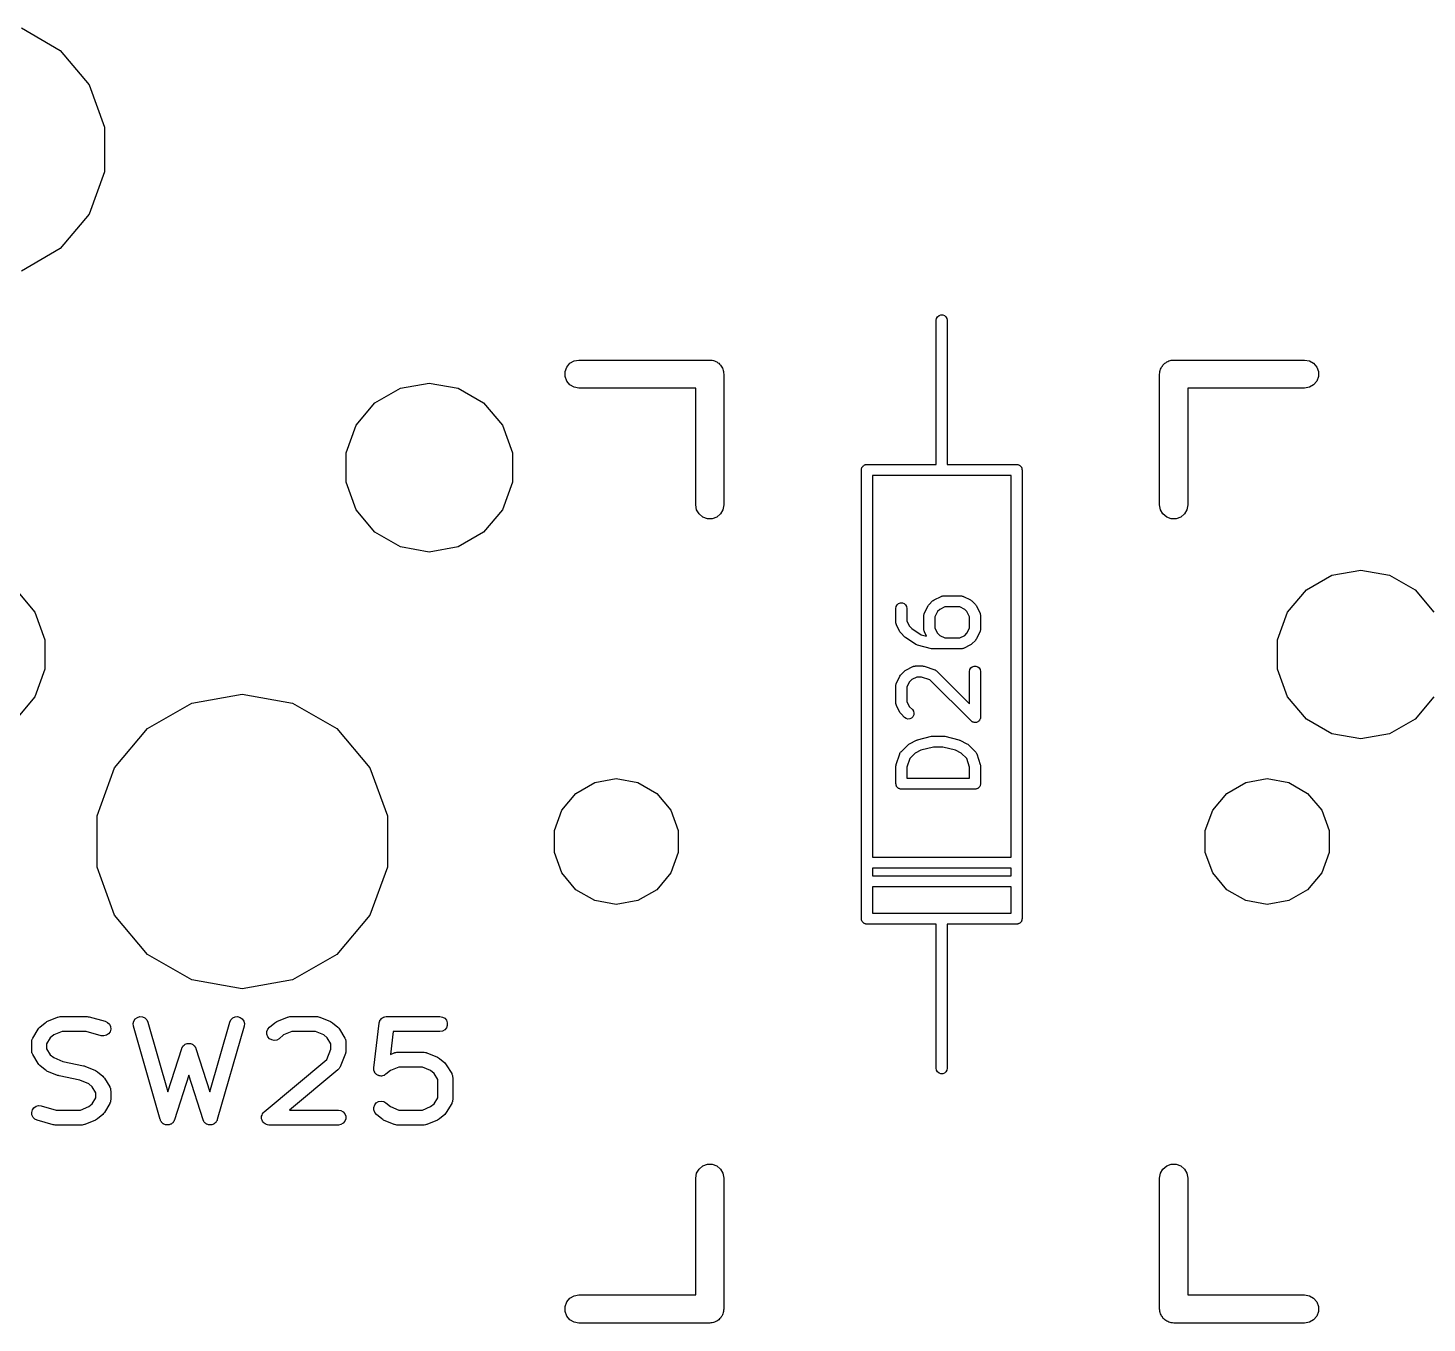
# Model space of a CAD drawing. Extents: x 30 to 168, y -145 to -27.
# Drawn here: x 122.59 to 141.59, y -85.54 to -67.95 of the extents above; entities that cross this region are included whole.
import ezdxf

# ---------------------------------------------------------------- set-up
doc = ezdxf.new("R2010")
doc.units = 0
doc.header["$MEASUREMENT"] = 0
doc.layers.add('BLACK', color=7, linetype='CONTINUOUS')

msp = doc.modelspace()

# ---------------------------------------------------------------- linework, layer by layer
at = {"layer": 'Black'}
for p, q in [((122.501, -67.9493), (123.029, -68.2543)), ((123.029, -68.2543), (123.421, -68.7217)), ((123.421, -68.7217), (123.63, -69.295)), ((123.63, -69.295), (123.63, -69.905)), ((123.63, -69.905), (123.421, -70.4783)), ((123.421, -70.4783), (123.029, -70.9457)), ((123.029, -70.9457), (122.501, -71.2507)), ((134.925, -71.92), (134.93, -71.8943)), ((134.925, -73.19), (134.925, -71.92)), ((134.93, -71.8943), (134.943, -71.8718)), ((134.943, -71.8718), (134.963, -71.855)), ((134.963, -71.855), (134.987, -71.8461)), ((134.987, -71.8461), (135.013, -71.8461)), ((135.013, -71.8461), (135.037, -71.855)), ((135.037, -71.855), (135.057, -71.8718)), ((135.057, -71.8718), (135.07, -71.8943)), ((135.07, -71.8943), (135.075, -71.92)), ((135.075, -71.92), (135.075, -73.19)), ((129.884, -72.6169), (129.907, -72.5547)), ((129.907, -72.5547), (129.95, -72.5041)), ((129.95, -72.5041), (130.007, -72.471)), ((130.007, -72.471), (130.072, -72.4595)), ((130.072, -72.4595), (131.85, -72.4595)), ((131.85, -72.4595), (131.866, -72.4624)), ((131.866, -72.4624), (131.883, -72.4624)), ((131.883, -72.4624), (131.899, -72.4681)), ((131.899, -72.4681), (131.915, -72.471)), ((131.915, -72.471), (131.93, -72.4793)), ((131.93, -72.4793), (131.945, -72.485)), ((131.945, -72.485), (131.958, -72.4957)), ((131.958, -72.4957), (131.972, -72.5041)), ((131.972, -72.5041), (131.983, -72.5168)), ((131.983, -72.5168), (131.996, -72.5275)), ((131.996, -72.5275), (132.004, -72.542)), ((132.004, -72.542), (132.015, -72.5547)), ((132.015, -72.5547), (132.021, -72.5704)), ((132.021, -72.5704), (132.029, -72.5848)), ((137.971, -72.5848), (137.979, -72.5704)), ((137.979, -72.5704), (137.985, -72.5547)), ((137.985, -72.5547), (137.996, -72.542)), ((137.996, -72.542), (138.004, -72.5275)), ((138.004, -72.5275), (138.017, -72.5168)), ((138.017, -72.5168), (138.028, -72.5041)), ((138.028, -72.5041), (138.042, -72.4957)), ((138.042, -72.4957), (138.055, -72.485)), ((138.055, -72.485), (138.07, -72.4793)), ((138.07, -72.4793), (138.085, -72.471)), ((138.085, -72.471), (138.101, -72.4681)), ((138.101, -72.4681), (138.117, -72.4624)), ((138.117, -72.4624), (138.134, -72.4624)), ((138.134, -72.4624), (138.15, -72.4595)), ((138.15, -72.4595), (139.928, -72.4595)), ((139.928, -72.4595), (139.993, -72.471)), ((139.993, -72.471), (140.05, -72.5041)), ((140.05, -72.5041), (140.093, -72.5547)), ((140.093, -72.5547), (140.116, -72.6169)), ((129.884, -72.6831), (129.884, -72.6169)), ((129.907, -72.7452), (129.884, -72.6831)), ((129.95, -72.7959), (129.907, -72.7452)), ((132.029, -72.5848), (132.032, -72.6013)), ((132.032, -72.6013), (132.038, -72.6169)), ((132.038, -72.6169), (132.038, -72.6336)), ((132.038, -72.6336), (132.04, -72.65)), ((132.04, -72.65), (132.04, -74.428)), ((137.959, -72.65), (137.962, -72.6336)), ((137.959, -74.428), (137.959, -72.65)), ((137.962, -72.6169), (137.968, -72.6013)), ((137.962, -72.6336), (137.962, -72.6169)), ((137.968, -72.6013), (137.971, -72.5848)), ((140.093, -72.7452), (140.05, -72.7959)), ((140.116, -72.6831), (140.093, -72.7452)), ((140.116, -72.6169), (140.116, -72.6831)), ((127.302, -73.0411), (127.648, -72.8418)), ((127.648, -72.8418), (128.04, -72.7726)), ((128.04, -72.7726), (128.432, -72.8418)), ((128.432, -72.8418), (128.778, -73.0411)), ((130.007, -72.829), (129.95, -72.7959)), ((130.072, -72.8405), (130.007, -72.829)), ((131.659, -72.8405), (130.072, -72.8405)), ((131.659, -74.428), (131.659, -72.8405)), ((139.928, -72.8405), (138.34, -72.8405)), ((138.34, -72.8405), (138.34, -74.428)), ((139.993, -72.829), (139.928, -72.8405)), ((140.05, -72.7959), (139.993, -72.829)), ((127.046, -73.3463), (127.302, -73.0411)), ((128.778, -73.0411), (129.034, -73.3463)), ((134.925, -73.877), (134.925, -73.19)), ((135.075, -73.19), (135.075, -73.877)), ((126.91, -73.7208), (127.046, -73.3463)), ((129.034, -73.3463), (129.17, -73.7208)), ((126.91, -74.1192), (126.91, -73.7208)), ((129.17, -73.7208), (129.17, -74.1192)), ((133.919, -73.9145), (133.923, -73.9095)), ((133.923, -73.9095), (133.927, -73.9038)), ((133.927, -73.9038), (133.932, -73.8996)), ((133.932, -73.8996), (133.936, -73.8945)), ((133.936, -73.8945), (133.941, -73.8913)), ((133.941, -73.8913), (133.946, -73.887)), ((133.946, -73.887), (133.953, -73.8848)), ((133.953, -73.8848), (133.958, -73.8815)), ((133.958, -73.8815), (133.965, -73.8804)), ((133.965, -73.8804), (133.971, -73.8781)), ((133.971, -73.8781), (133.978, -73.8781)), ((133.978, -73.8781), (133.984, -73.877)), ((133.984, -73.877), (134.925, -73.877)), ((135.075, -73.877), (136.016, -73.877)), ((136.016, -73.877), (136.022, -73.8781)), ((136.022, -73.8781), (136.029, -73.8781)), ((136.029, -73.8781), (136.035, -73.8804)), ((136.035, -73.8804), (136.042, -73.8815)), ((136.042, -73.8815), (136.047, -73.8848)), ((136.047, -73.8848), (136.053, -73.887)), ((136.053, -73.887), (136.059, -73.8913)), ((136.059, -73.8913), (136.064, -73.8945)), ((136.064, -73.8945), (136.068, -73.8996)), ((136.068, -73.8996), (136.073, -73.9038)), ((136.073, -73.9038), (136.077, -73.9095)), ((136.077, -73.9095), (136.081, -73.9145)), ((133.909, -73.952), (133.91, -73.9455)), ((133.909, -80.048), (133.909, -73.952)), ((133.91, -73.939), (133.912, -73.9328)), ((133.91, -73.9455), (133.91, -73.939)), ((133.912, -73.9328), (133.914, -73.9263)), ((133.914, -73.9263), (133.917, -73.9207)), ((133.917, -73.9207), (133.919, -73.9145)), ((135, -74.027), (134.059, -74.027)), ((134.059, -74.027), (134.059, -79.211)), ((135.941, -74.027), (135, -74.027)), ((135.941, -79.211), (135.941, -74.027)), ((136.081, -73.9145), (136.083, -73.9207)), ((136.083, -73.9207), (136.086, -73.9263)), ((136.086, -73.9263), (136.088, -73.9328)), ((136.088, -73.9328), (136.09, -73.939)), ((136.09, -73.939), (136.09, -73.9455)), ((136.09, -73.9455), (136.091, -73.952)), ((136.091, -73.952), (136.091, -80.048)), ((127.046, -74.4937), (126.91, -74.1192)), ((129.17, -74.1192), (129.034, -74.4937)), ((131.671, -74.4932), (131.659, -74.428)), ((132.04, -74.428), (132.029, -74.4932)), ((137.971, -74.4932), (137.959, -74.428)), ((138.34, -74.428), (138.329, -74.4932)), ((127.302, -74.7989), (127.046, -74.4937)), ((129.034, -74.4937), (128.778, -74.7989)), ((131.704, -74.5505), (131.671, -74.4932)), ((131.755, -74.593), (131.704, -74.5505)), ((131.817, -74.6156), (131.755, -74.593)), ((131.883, -74.6156), (131.817, -74.6156)), ((131.945, -74.593), (131.883, -74.6156)), ((131.996, -74.5505), (131.945, -74.593)), ((132.029, -74.4932), (131.996, -74.5505)), ((138.004, -74.5505), (137.971, -74.4932)), ((138.055, -74.593), (138.004, -74.5505)), ((138.117, -74.6156), (138.055, -74.593)), ((138.183, -74.6156), (138.117, -74.6156)), ((138.245, -74.593), (138.183, -74.6156)), ((138.296, -74.5505), (138.245, -74.593)), ((138.329, -74.4932), (138.296, -74.5505)), ((127.648, -74.9982), (127.302, -74.7989)), ((128.778, -74.7989), (128.432, -74.9982)), ((128.04, -75.0674), (127.648, -74.9982)), ((128.432, -74.9982), (128.04, -75.0674)), ((139.952, -75.5811), (140.298, -75.3818)), ((140.298, -75.3818), (140.69, -75.3126)), ((140.69, -75.3126), (141.082, -75.3818)), ((141.082, -75.3818), (141.428, -75.5811)), ((122.428, -75.5811), (122.684, -75.8863)), ((139.696, -75.8863), (139.952, -75.5811)), ((141.428, -75.5811), (141.684, -75.8863)), ((134.377, -75.8333), (134.382, -75.8077)), ((134.382, -75.8077), (134.395, -75.7851)), ((134.395, -75.7851), (134.415, -75.7684)), ((134.415, -75.7684), (134.439, -75.7595)), ((134.439, -75.7595), (134.465, -75.7595)), ((134.465, -75.7595), (134.49, -75.7684)), ((134.49, -75.7684), (134.51, -75.7851)), ((134.51, -75.7851), (134.523, -75.8077)), ((134.523, -75.8077), (134.527, -75.8333)), ((134.766, -75.895), (134.814, -75.7998)), ((134.814, -75.7998), (134.821, -75.7901)), ((134.821, -75.7901), (134.828, -75.7803)), ((134.828, -75.7803), (134.876, -75.7327)), ((134.876, -75.7327), (134.885, -75.7258)), ((134.885, -75.7258), (134.895, -75.7186)), ((134.895, -75.7186), (134.99, -75.671)), ((134.99, -75.671), (134.994, -75.6698)), ((134.994, -75.6698), (134.998, -75.6676)), ((134.998, -75.6676), (135.007, -75.6661)), ((135.007, -75.6661), (135.015, -75.6636)), ((135.015, -75.6636), (135.02, -75.6638)), ((135.02, -75.6638), (135.024, -75.6631)), ((135.024, -75.6631), (135.262, -75.6631)), ((135.262, -75.6631), (135.266, -75.6638)), ((135.266, -75.6638), (135.27, -75.6636)), ((135.27, -75.6636), (135.279, -75.6661)), ((135.279, -75.6661), (135.288, -75.6676)), ((135.288, -75.6676), (135.291, -75.6698)), ((135.291, -75.6698), (135.295, -75.671)), ((135.295, -75.671), (135.391, -75.7186)), ((135.391, -75.7186), (135.4, -75.7258)), ((135.4, -75.7258), (135.41, -75.7327)), ((135.41, -75.7327), (135.458, -75.7803)), ((135.458, -75.7803), (135.465, -75.7901)), ((135.465, -75.7901), (135.472, -75.7998)), ((135.472, -75.7998), (135.519, -75.895)), ((122.684, -75.8863), (122.82, -76.2608)), ((134.377, -76.0238), (134.377, -75.8333)), ((134.527, -75.8333), (134.527, -76.0061)), ((134.758, -75.9286), (134.759, -75.9243)), ((134.758, -76.119), (134.758, -75.9286)), ((134.759, -75.92), (134.761, -75.9116)), ((134.759, -75.9243), (134.759, -75.92)), ((134.761, -75.9116), (134.763, -75.9029)), ((134.763, -75.9029), (134.765, -75.8992)), ((134.765, -75.8992), (134.766, -75.895)), ((134.943, -75.8778), (134.908, -75.9463)), ((134.908, -75.9463), (134.908, -76.1013)), ((134.973, -75.8474), (134.943, -75.8778)), ((135.042, -75.8131), (134.973, -75.8474)), ((135.244, -75.8131), (135.042, -75.8131)), ((135.313, -75.8474), (135.244, -75.8131)), ((135.343, -75.8778), (135.313, -75.8474)), ((135.377, -75.9463), (135.343, -75.8778)), ((135.377, -76.1013), (135.377, -75.9463)), ((135.519, -75.895), (135.521, -75.8992)), ((135.521, -75.8992), (135.523, -75.9029)), ((135.523, -75.9029), (135.524, -75.9116)), ((135.524, -75.9116), (135.527, -75.92)), ((135.527, -75.92), (135.527, -75.9243)), ((135.527, -75.9243), (135.527, -75.9286)), ((135.527, -75.9286), (135.527, -76.119)), ((139.56, -76.2608), (139.696, -75.8863)), ((134.378, -76.0281), (134.377, -76.0238)), ((134.378, -76.0324), (134.378, -76.0281)), ((134.38, -76.0408), (134.378, -76.0324)), ((134.382, -76.0495), (134.38, -76.0408)), ((134.384, -76.0532), (134.382, -76.0495)), ((134.385, -76.0574), (134.384, -76.0532)), ((134.433, -76.1526), (134.385, -76.0574)), ((134.44, -76.1622), (134.433, -76.1526)), ((134.447, -76.1721), (134.44, -76.1622)), ((134.495, -76.2197), (134.447, -76.1721)), ((134.527, -76.0061), (134.562, -76.0746)), ((134.562, -76.0746), (134.595, -76.1084)), ((134.595, -76.1084), (134.721, -76.1923)), ((134.759, -76.1233), (134.758, -76.119)), ((134.759, -76.1276), (134.759, -76.1233)), ((134.761, -76.136), (134.759, -76.1276)), ((134.763, -76.1447), (134.761, -76.136)), ((134.765, -76.1484), (134.763, -76.1447)), ((134.766, -76.1526), (134.765, -76.1484)), ((134.795, -76.2108), (134.766, -76.1526)), ((134.908, -76.1013), (134.943, -76.1699)), ((134.943, -76.1699), (134.973, -76.2003)), ((135.313, -76.2003), (135.343, -76.1699)), ((135.343, -76.1699), (135.377, -76.1013)), ((135.519, -76.1526), (135.472, -76.2478)), ((135.521, -76.1484), (135.519, -76.1526)), ((135.523, -76.1447), (135.521, -76.1484)), ((135.524, -76.136), (135.523, -76.1447)), ((135.527, -76.1276), (135.524, -76.136)), ((135.527, -76.119), (135.527, -76.1233)), ((135.527, -76.1233), (135.527, -76.1276)), ((122.82, -76.2608), (122.82, -76.6592)), ((134.501, -76.224), (134.495, -76.2197)), ((134.506, -76.2291), (134.501, -76.224)), ((134.649, -76.3243), (134.506, -76.2291)), ((134.661, -76.3295), (134.649, -76.3243)), ((134.672, -76.3347), (134.661, -76.3295)), ((134.863, -76.3823), (134.672, -76.3347)), ((134.721, -76.1923), (134.795, -76.2108)), ((134.973, -76.2003), (135.042, -76.2345)), ((135.042, -76.2345), (135.244, -76.2345)), ((135.244, -76.2345), (135.313, -76.2003)), ((135.291, -76.3778), (135.288, -76.38)), ((135.295, -76.3766), (135.291, -76.3778)), ((135.391, -76.329), (135.295, -76.3766)), ((135.4, -76.3218), (135.391, -76.329)), ((135.41, -76.3149), (135.4, -76.3218)), ((135.458, -76.2673), (135.41, -76.3149)), ((135.465, -76.2575), (135.458, -76.2673)), ((135.472, -76.2478), (135.465, -76.2575)), ((139.56, -76.6592), (139.56, -76.2608)), ((134.872, -76.3829), (134.863, -76.3823)), ((134.881, -76.3845), (134.872, -76.3829)), ((135.262, -76.3845), (134.881, -76.3845)), ((135.266, -76.3838), (135.262, -76.3845)), ((135.27, -76.384), (135.266, -76.3838)), ((135.279, -76.3815), (135.27, -76.384)), ((135.288, -76.38), (135.279, -76.3815)), ((122.82, -76.6592), (122.684, -77.0337)), ((134.385, -76.8474), (134.433, -76.7522)), ((134.433, -76.7522), (134.44, -76.7425)), ((134.44, -76.7425), (134.447, -76.7327)), ((134.447, -76.7327), (134.495, -76.6851)), ((134.495, -76.6851), (134.504, -76.6782)), ((134.504, -76.6782), (134.514, -76.671)), ((134.514, -76.671), (134.609, -76.6234)), ((134.609, -76.6234), (134.613, -76.6222)), ((134.613, -76.6222), (134.617, -76.62)), ((134.617, -76.62), (134.626, -76.6185)), ((134.626, -76.6185), (134.634, -76.616)), ((134.634, -76.616), (134.639, -76.6162)), ((134.639, -76.6162), (134.643, -76.6155)), ((134.643, -76.6155), (134.738, -76.6155)), ((134.738, -76.6155), (134.75, -76.6176)), ((134.75, -76.6176), (134.762, -76.6193)), ((134.762, -76.6193), (134.905, -76.6669)), ((134.905, -76.6669), (134.908, -76.669)), ((134.908, -76.669), (134.913, -76.6701)), ((134.913, -76.6701), (134.92, -76.6752)), ((134.92, -76.6752), (134.928, -76.6793)), ((134.928, -76.6793), (134.93, -76.6826)), ((134.93, -76.6826), (134.934, -76.6851)), ((134.934, -76.6851), (135.377, -77.1285)), ((135.377, -76.6905), (135.382, -76.6648)), ((135.377, -77.1285), (135.377, -76.6905)), ((135.382, -76.6648), (135.395, -76.6423)), ((135.395, -76.6423), (135.415, -76.6255)), ((135.415, -76.6255), (135.439, -76.6166)), ((135.439, -76.6166), (135.465, -76.6166)), ((135.465, -76.6166), (135.49, -76.6255)), ((135.49, -76.6255), (135.51, -76.6423)), ((135.51, -76.6423), (135.523, -76.6648)), ((135.523, -76.6648), (135.527, -76.6905)), ((135.527, -76.6905), (135.527, -77.3095)), ((139.696, -77.0337), (139.56, -76.6592)), ((134.377, -76.881), (134.378, -76.8767)), ((134.377, -77.119), (134.377, -76.881)), ((134.378, -76.8724), (134.38, -76.864)), ((134.378, -76.8767), (134.378, -76.8724)), ((134.38, -76.864), (134.382, -76.8553)), ((134.382, -76.8553), (134.384, -76.8516)), ((134.384, -76.8516), (134.385, -76.8474)), ((134.562, -76.8301), (134.527, -76.8987)), ((134.527, -76.8987), (134.527, -77.1013)), ((134.592, -76.7997), (134.562, -76.8301)), ((134.661, -76.7655), (134.592, -76.7997)), ((134.726, -76.7655), (134.661, -76.7655)), ((134.84, -76.8036), (134.726, -76.7655)), ((135.399, -77.3626), (134.84, -76.8036)), ((122.684, -77.0337), (122.428, -77.3389)), ((124.213, -77.4667), (124.815, -77.1192)), ((124.815, -77.1192), (125.5, -76.9985)), ((125.5, -76.9985), (126.185, -77.1192)), ((126.185, -77.1192), (126.787, -77.4667)), ((134.378, -77.1233), (134.377, -77.119)), ((134.378, -77.1276), (134.378, -77.1233)), ((134.38, -77.136), (134.378, -77.1276)), ((134.382, -77.1447), (134.38, -77.136)), ((134.527, -77.1013), (134.562, -77.1699)), ((139.952, -77.3389), (139.696, -77.0337)), ((141.684, -77.0337), (141.428, -77.3389)), ((134.384, -77.1484), (134.382, -77.1447)), ((134.385, -77.1526), (134.384, -77.1484)), ((134.433, -77.2478), (134.385, -77.1526)), ((134.44, -77.2575), (134.433, -77.2478)), ((134.447, -77.2673), (134.44, -77.2575)), ((134.495, -77.3149), (134.447, -77.2673)), ((134.516, -77.3299), (134.495, -77.3149)), ((134.541, -77.3366), (134.516, -77.3299)), ((134.562, -77.1699), (134.601, -77.2089)), ((134.591, -77.3233), (134.567, -77.3343)), ((134.609, -77.3049), (134.591, -77.3233)), ((134.601, -77.2089), (134.616, -77.2302)), ((134.62, -77.2813), (134.609, -77.3049)), ((134.616, -77.2302), (134.622, -77.2554)), ((134.622, -77.2554), (134.62, -77.2813)), ((135.525, -77.3289), (135.523, -77.3319)), ((135.526, -77.3192), (135.525, -77.3289)), ((135.527, -77.3095), (135.526, -77.3192)), ((123.767, -77.9992), (124.213, -77.4667)), ((126.787, -77.4667), (127.233, -77.9992)), ((134.567, -77.3343), (134.541, -77.3366)), ((135.407, -77.3682), (135.399, -77.3626)), ((135.415, -77.3745), (135.407, -77.3682)), ((135.418, -77.3756), (135.415, -77.3745)), ((135.421, -77.3775), (135.418, -77.3756)), ((135.43, -77.38), (135.421, -77.3775)), ((135.439, -77.3834), (135.43, -77.38)), ((135.443, -77.3834), (135.439, -77.3834)), ((135.446, -77.3842), (135.443, -77.3834)), ((135.456, -77.3834), (135.446, -77.3842)), ((135.465, -77.3834), (135.456, -77.3834)), ((135.469, -77.3823), (135.465, -77.3834)), ((135.472, -77.382), (135.469, -77.3823)), ((135.481, -77.3778), (135.472, -77.382)), ((135.49, -77.3745), (135.481, -77.3778)), ((135.492, -77.3724), (135.49, -77.3745)), ((135.495, -77.371), (135.492, -77.3724)), ((135.502, -77.364), (135.495, -77.371)), ((135.51, -77.3577), (135.502, -77.364)), ((135.511, -77.3549), (135.51, -77.3577)), ((135.514, -77.3525), (135.511, -77.3549)), ((135.518, -77.3437), (135.514, -77.3525)), ((135.523, -77.3352), (135.518, -77.3437)), ((135.523, -77.3319), (135.523, -77.3352)), ((140.298, -77.5382), (139.952, -77.3389)), ((141.428, -77.3389), (141.082, -77.5382)), ((134.447, -77.7803), (134.542, -77.6851)), ((134.542, -77.6851), (134.552, -77.6782)), ((134.552, -77.6782), (134.562, -77.671)), ((134.562, -77.671), (134.657, -77.6234)), ((134.657, -77.6234), (134.665, -77.6211)), ((134.665, -77.6211), (134.672, -77.6177)), ((134.672, -77.6177), (134.863, -77.5701)), ((134.863, -77.5701), (134.872, -77.5695)), ((134.872, -77.5695), (134.881, -77.5679)), ((134.881, -77.5679), (135.024, -77.5679)), ((135.024, -77.5679), (135.033, -77.5695)), ((135.033, -77.5695), (135.042, -77.5701)), ((135.042, -77.5701), (135.232, -77.6177)), ((135.232, -77.6177), (135.24, -77.6211)), ((135.24, -77.6211), (135.248, -77.6234)), ((135.248, -77.6234), (135.343, -77.671)), ((135.343, -77.671), (135.353, -77.6782)), ((135.353, -77.6782), (135.363, -77.6851)), ((135.363, -77.6851), (135.458, -77.7803)), ((140.69, -77.6074), (140.298, -77.5382)), ((141.082, -77.5382), (140.69, -77.6074)), ((134.381, -77.9525), (134.429, -77.8096)), ((134.429, -77.8096), (134.431, -77.8058)), ((134.431, -77.8058), (134.432, -77.8016)), ((134.432, -77.8016), (134.437, -77.7944)), ((134.437, -77.7944), (134.441, -77.7867)), ((134.441, -77.7867), (134.444, -77.7838)), ((134.444, -77.7838), (134.447, -77.7803)), ((134.566, -77.8738), (134.527, -77.9884)), ((134.64, -77.7997), (134.566, -77.8738)), ((134.717, -77.7612), (134.64, -77.7997)), ((134.89, -77.7179), (134.717, -77.7612)), ((135.015, -77.7179), (134.89, -77.7179)), ((135.188, -77.7612), (135.015, -77.7179)), ((135.265, -77.7997), (135.188, -77.7612)), ((135.339, -77.8738), (135.265, -77.7997)), ((135.377, -77.9884), (135.339, -77.8738)), ((135.458, -77.7803), (135.46, -77.7838)), ((135.46, -77.7838), (135.464, -77.7867)), ((135.464, -77.7867), (135.468, -77.7944)), ((135.468, -77.7944), (135.473, -77.8016)), ((135.473, -77.8016), (135.474, -77.8058)), ((135.474, -77.8058), (135.476, -77.8096)), ((135.476, -77.8096), (135.524, -77.9525)), ((123.529, -78.6524), (123.767, -77.9992)), ((127.233, -77.9992), (127.471, -78.6524)), ((134.377, -77.9762), (134.379, -77.9643)), ((134.377, -78.2143), (134.377, -77.9762)), ((134.379, -77.9643), (134.381, -77.9525)), ((134.527, -77.9884), (134.527, -78.1393)), ((135.377, -78.1393), (135.377, -77.9884)), ((135.524, -77.9525), (135.525, -77.9643)), ((135.525, -77.9643), (135.527, -77.9762)), ((135.527, -77.9762), (135.527, -78.2143)), ((130.031, -78.3457), (130.288, -78.1974)), ((130.288, -78.1974), (130.58, -78.1458)), ((130.58, -78.1458), (130.872, -78.1974)), ((130.872, -78.1974), (131.129, -78.3457)), ((134.379, -78.2207), (134.377, -78.2143)), ((134.379, -78.2273), (134.379, -78.2207)), ((134.381, -78.2335), (134.379, -78.2273)), ((134.382, -78.2399), (134.381, -78.2335)), ((134.385, -78.2456), (134.382, -78.2399)), ((134.387, -78.2518), (134.385, -78.2456)), ((134.392, -78.2568), (134.387, -78.2518)), ((134.395, -78.2625), (134.392, -78.2568)), ((134.4, -78.2667), (134.395, -78.2625)), ((134.404, -78.2717), (134.4, -78.2667)), ((134.41, -78.275), (134.404, -78.2717)), ((134.415, -78.2792), (134.41, -78.275)), ((134.421, -78.2815), (134.415, -78.2792)), ((134.527, -78.1393), (135.377, -78.1393)), ((135.49, -78.2792), (135.484, -78.2815)), ((135.495, -78.275), (135.49, -78.2792)), ((135.501, -78.2717), (135.495, -78.275)), ((135.505, -78.2667), (135.501, -78.2717)), ((135.51, -78.2625), (135.505, -78.2667)), ((135.513, -78.2568), (135.51, -78.2625)), ((135.517, -78.2518), (135.513, -78.2568)), ((135.52, -78.2456), (135.517, -78.2518)), ((135.523, -78.2399), (135.52, -78.2456)), ((135.524, -78.2335), (135.523, -78.2399)), ((135.526, -78.2273), (135.524, -78.2335)), ((135.527, -78.2143), (135.526, -78.2207)), ((135.526, -78.2207), (135.526, -78.2273)), ((138.871, -78.3457), (139.128, -78.1974)), ((139.128, -78.1974), (139.42, -78.1458)), ((139.42, -78.1458), (139.712, -78.1974)), ((139.712, -78.1974), (139.969, -78.3457)), ((129.84, -78.5729), (130.031, -78.3457)), ((131.129, -78.3457), (131.32, -78.5729)), ((134.427, -78.2848), (134.421, -78.2815)), ((134.433, -78.2859), (134.427, -78.2848)), ((134.439, -78.2881), (134.433, -78.2859)), ((134.446, -78.2881), (134.439, -78.2881)), ((134.452, -78.2893), (134.446, -78.2881)), ((135.452, -78.2893), (134.452, -78.2893)), ((135.459, -78.2881), (135.452, -78.2893)), ((135.465, -78.2881), (135.459, -78.2881)), ((135.472, -78.2859), (135.465, -78.2881)), ((135.478, -78.2848), (135.472, -78.2859)), ((135.484, -78.2815), (135.478, -78.2848)), ((138.68, -78.5729), (138.871, -78.3457)), ((139.969, -78.3457), (140.16, -78.5729)), ((123.529, -79.3476), (123.529, -78.6524)), ((127.471, -78.6524), (127.471, -79.3476)), ((129.739, -78.8517), (129.84, -78.5729)), ((131.32, -78.5729), (131.421, -78.8517)), ((138.579, -78.8517), (138.68, -78.5729)), ((140.16, -78.5729), (140.261, -78.8517)), ((129.739, -79.1483), (129.739, -78.8517)), ((131.421, -78.8517), (131.421, -79.1483)), ((138.579, -79.1483), (138.579, -78.8517)), ((140.261, -78.8517), (140.261, -79.1483)), ((129.84, -79.4271), (129.739, -79.1483)), ((131.421, -79.1483), (131.32, -79.4271)), ((134.059, -79.211), (135.941, -79.211)), ((138.68, -79.4271), (138.579, -79.1483)), ((140.261, -79.1483), (140.16, -79.4271)), ((123.767, -80.0008), (123.529, -79.3476)), ((127.471, -79.3476), (127.233, -80.0008)), ((134.059, -79.361), (134.059, -79.465)), ((135.941, -79.361), (134.059, -79.361)), ((135.941, -79.465), (135.941, -79.361)), ((130.031, -79.6543), (129.84, -79.4271)), ((131.32, -79.4271), (131.129, -79.6543)), ((134.059, -79.465), (135.941, -79.465)), ((138.871, -79.6543), (138.68, -79.4271)), ((140.16, -79.4271), (139.969, -79.6543)), ((130.288, -79.8026), (130.031, -79.6543)), ((131.129, -79.6543), (130.872, -79.8026)), ((135.941, -79.615), (134.059, -79.615)), ((134.059, -79.615), (134.059, -79.973)), ((135.941, -79.973), (135.941, -79.615)), ((139.128, -79.8026), (138.871, -79.6543)), ((139.969, -79.6543), (139.712, -79.8026)), ((130.58, -79.8541), (130.288, -79.8026)), ((130.872, -79.8026), (130.58, -79.8541)), ((134.059, -79.973), (135, -79.973)), ((135, -79.973), (135.941, -79.973)), ((139.42, -79.8541), (139.128, -79.8026)), ((139.712, -79.8026), (139.42, -79.8541)), ((124.213, -80.5332), (123.767, -80.0008)), ((127.233, -80.0008), (126.787, -80.5332)), ((133.91, -80.0545), (133.909, -80.048)), ((133.91, -80.061), (133.91, -80.0545)), ((133.912, -80.0672), (133.91, -80.061)), ((133.914, -80.0737), (133.912, -80.0672)), ((133.917, -80.0793), (133.914, -80.0737)), ((133.919, -80.0855), (133.917, -80.0793)), ((133.923, -80.0905), (133.919, -80.0855)), ((133.927, -80.0962), (133.923, -80.0905)), ((133.932, -80.1004), (133.927, -80.0962)), ((133.936, -80.1055), (133.932, -80.1004)), ((133.941, -80.1087), (133.936, -80.1055)), ((133.946, -80.113), (133.941, -80.1087)), ((133.953, -80.1152), (133.946, -80.113)), ((133.958, -80.1185), (133.953, -80.1152)), ((133.965, -80.1196), (133.958, -80.1185)), ((133.971, -80.1219), (133.965, -80.1196)), ((133.978, -80.1219), (133.971, -80.1219)), ((133.984, -80.123), (133.978, -80.1219)), ((134.925, -80.123), (133.984, -80.123)), ((134.925, -80.81), (134.925, -80.123)), ((136.016, -80.123), (135.075, -80.123)), ((135.075, -80.123), (135.075, -80.81)), ((136.022, -80.1219), (136.016, -80.123)), ((136.029, -80.1219), (136.022, -80.1219)), ((136.035, -80.1196), (136.029, -80.1219)), ((136.042, -80.1185), (136.035, -80.1196)), ((136.047, -80.1152), (136.042, -80.1185)), ((136.053, -80.113), (136.047, -80.1152)), ((136.059, -80.1087), (136.053, -80.113)), ((136.064, -80.1055), (136.059, -80.1087)), ((136.068, -80.1004), (136.064, -80.1055)), ((136.073, -80.0962), (136.068, -80.1004)), ((136.077, -80.0905), (136.073, -80.0962)), ((136.081, -80.0855), (136.077, -80.0905)), ((136.083, -80.0793), (136.081, -80.0855)), ((136.086, -80.0737), (136.083, -80.0793)), ((136.088, -80.0672), (136.086, -80.0737)), ((136.09, -80.061), (136.088, -80.0672)), ((136.091, -80.048), (136.09, -80.0545)), ((136.09, -80.0545), (136.09, -80.061)), ((124.815, -80.8808), (124.213, -80.5332)), ((126.787, -80.5332), (126.185, -80.8808)), ((125.5, -81.0015), (124.815, -80.8808)), ((126.185, -80.8808), (125.5, -81.0015)), ((134.925, -82.08), (134.925, -80.81)), ((135.075, -80.81), (135.075, -82.08)), ((122.75, -81.5224), (122.822, -81.4619)), ((122.822, -81.4619), (122.836, -81.4544)), ((122.836, -81.4544), (122.848, -81.4462)), ((122.848, -81.4462), (122.993, -81.3857)), ((122.993, -81.3857), (122.996, -81.3852)), ((122.996, -81.3852), (122.998, -81.3841)), ((122.998, -81.3841), (123.013, -81.3814)), ((123.013, -81.3814), (123.028, -81.378)), ((123.028, -81.378), (123.03, -81.3783)), ((123.03, -81.3783), (123.033, -81.3779)), ((123.033, -81.3779), (123.395, -81.3779)), ((123.395, -81.3779), (123.409, -81.3803)), ((123.409, -81.3803), (123.423, -81.3816)), ((123.423, -81.3816), (123.64, -81.4421)), ((123.64, -81.4421), (123.672, -81.4573)), ((123.672, -81.4573), (123.697, -81.4825)), ((123.697, -81.4825), (123.712, -81.5146)), ((124.02, -81.4723), (124.028, -81.4381)), ((124.023, -81.5074), (124.02, -81.4723)), ((124.386, -82.7774), (124.023, -81.5074)), ((124.028, -81.4381), (124.048, -81.4089)), ((124.048, -81.4089), (124.077, -81.3882)), ((124.077, -81.3882), (124.111, -81.3785)), ((124.111, -81.3785), (124.146, -81.381)), ((124.146, -81.381), (124.178, -81.3953)), ((124.178, -81.3953), (124.203, -81.4199)), ((124.203, -81.4199), (124.219, -81.4516)), ((124.219, -81.4516), (124.49, -82.399)), ((125.059, -82.399), (125.33, -81.4516)), ((125.525, -81.5074), (125.162, -82.7774)), ((125.33, -81.4516), (125.345, -81.4199)), ((125.345, -81.4199), (125.371, -81.3953)), ((125.371, -81.3953), (125.403, -81.381)), ((125.403, -81.381), (125.438, -81.3785)), ((125.438, -81.3785), (125.472, -81.3882)), ((125.472, -81.3882), (125.5, -81.4089)), ((125.5, -81.4089), (125.52, -81.4381)), ((125.52, -81.4381), (125.529, -81.4723)), ((125.529, -81.4723), (125.525, -81.5074)), ((125.87, -81.5224), (125.943, -81.4619)), ((125.943, -81.4619), (125.956, -81.4544)), ((125.956, -81.4544), (125.969, -81.4462)), ((125.969, -81.4462), (126.114, -81.3857)), ((126.114, -81.3857), (126.116, -81.3852)), ((126.116, -81.3852), (126.118, -81.3841)), ((126.118, -81.3841), (126.134, -81.3814)), ((126.134, -81.3814), (126.148, -81.378)), ((126.148, -81.378), (126.151, -81.3783)), ((126.151, -81.3783), (126.153, -81.3779)), ((126.153, -81.3779), (126.516, -81.3779)), ((126.516, -81.3779), (126.518, -81.3783)), ((126.518, -81.3783), (126.521, -81.378)), ((126.521, -81.378), (126.536, -81.3814)), ((126.536, -81.3814), (126.551, -81.3841)), ((126.551, -81.3841), (126.553, -81.3852)), ((126.553, -81.3852), (126.555, -81.3857)), ((126.555, -81.3857), (126.7, -81.4462)), ((126.7, -81.4462), (126.713, -81.4544)), ((126.713, -81.4544), (126.726, -81.4619)), ((126.726, -81.4619), (126.799, -81.5224)), ((127.286, -82.0722), (127.359, -81.4674)), ((127.359, -81.4619), (127.364, -81.4479)), ((127.359, -81.4647), (127.359, -81.4619)), ((127.359, -81.4674), (127.359, -81.4647)), ((127.364, -81.4479), (127.369, -81.4336)), ((127.369, -81.4336), (127.37, -81.4314)), ((127.37, -81.4314), (127.371, -81.4287)), ((127.371, -81.4287), (127.381, -81.4173)), ((127.381, -81.4173), (127.39, -81.4054)), ((127.39, -81.4054), (127.392, -81.4039)), ((127.392, -81.4039), (127.394, -81.4017)), ((127.394, -81.4017), (127.407, -81.3943)), ((127.407, -81.3943), (127.419, -81.3861)), ((127.419, -81.3861), (127.422, -81.3855)), ((127.422, -81.3855), (127.425, -81.3841)), ((127.425, -81.3841), (127.439, -81.3815)), ((127.439, -81.3815), (127.454, -81.3781)), ((127.454, -81.3781), (127.457, -81.3784)), ((127.457, -81.3784), (127.459, -81.3779)), ((127.459, -81.3779), (128.185, -81.3779)), ((128.185, -81.3779), (128.22, -81.3841)), ((128.22, -81.3841), (128.25, -81.4017)), ((128.25, -81.4017), (128.273, -81.4287)), ((128.273, -81.4287), (128.285, -81.4619)), ((128.285, -81.4972), (128.273, -81.5303)), ((128.285, -81.4619), (128.285, -81.4972)), ((122.643, -81.7021), (122.645, -81.6946)), ((122.645, -81.6946), (122.647, -81.6867)), ((122.647, -81.6867), (122.652, -81.6782)), ((122.652, -81.6782), (122.655, -81.6692)), ((122.655, -81.6692), (122.728, -81.5482)), ((122.728, -81.5482), (122.739, -81.5354)), ((122.739, -81.5354), (122.75, -81.5224)), ((122.893, -81.6675), (122.844, -81.7496)), ((122.941, -81.6279), (122.893, -81.6675)), ((123.053, -81.5811), (122.941, -81.6279)), ((123.382, -81.5811), (123.053, -81.5811)), ((123.586, -81.6379), (123.382, -81.5811)), ((123.621, -81.6413), (123.586, -81.6379)), ((123.655, -81.6325), (123.621, -81.6413)), ((123.684, -81.6125), (123.655, -81.6325)), ((123.705, -81.5838), (123.684, -81.6125)), ((123.714, -81.5498), (123.705, -81.5838)), ((123.712, -81.5146), (123.714, -81.5498)), ((125.835, -81.5825), (125.848, -81.5494)), ((125.835, -81.6178), (125.835, -81.5825)), ((125.847, -81.651), (125.835, -81.6178)), ((125.87, -81.6781), (125.847, -81.651)), ((125.848, -81.5494), (125.87, -81.5224)), ((125.9, -81.6958), (125.87, -81.6781)), ((125.935, -81.7021), (125.9, -81.6958)), ((125.97, -81.6961), (125.935, -81.7021)), ((126, -81.6785), (125.97, -81.6961)), ((126.061, -81.6279), (126, -81.6785)), ((126.173, -81.5811), (126.061, -81.6279)), ((126.496, -81.5811), (126.173, -81.5811)), ((126.608, -81.6279), (126.496, -81.5811)), ((126.655, -81.6675), (126.608, -81.6279)), ((126.705, -81.7496), (126.655, -81.6675)), ((126.799, -81.5224), (126.81, -81.5354)), ((126.81, -81.5354), (126.821, -81.5482)), ((126.821, -81.5482), (126.893, -81.6692)), ((126.893, -81.6692), (126.897, -81.6782)), ((126.897, -81.6782), (126.902, -81.6867)), ((126.902, -81.6867), (126.903, -81.6946)), ((126.903, -81.6946), (126.906, -81.7021)), ((127.55, -81.5811), (127.512, -81.8917)), ((128.185, -81.5811), (127.55, -81.5811)), ((128.22, -81.575), (128.185, -81.5811)), ((128.25, -81.5574), (128.22, -81.575)), ((128.273, -81.5303), (128.25, -81.5574)), ((122.641, -81.7214), (122.642, -81.7118)), ((122.641, -81.8424), (122.641, -81.7214)), ((122.642, -81.852), (122.641, -81.8424)), ((122.642, -81.7118), (122.643, -81.7021)), ((122.643, -81.8617), (122.642, -81.852)), ((122.645, -81.8692), (122.643, -81.8617)), ((122.647, -81.8771), (122.645, -81.8692)), ((122.652, -81.8856), (122.647, -81.8771)), ((122.655, -81.8947), (122.652, -81.8856)), ((122.844, -81.7496), (122.844, -81.8142)), ((122.844, -81.8142), (122.893, -81.8963)), ((124.49, -82.399), (124.678, -81.8114)), ((124.678, -81.8114), (124.679, -81.8078)), ((124.679, -81.8078), (124.68, -81.8039)), ((124.68, -81.8039), (124.688, -81.7923)), ((124.688, -81.7923), (124.694, -81.7802)), ((124.694, -81.7802), (124.697, -81.7775)), ((124.697, -81.7775), (124.699, -81.7741)), ((124.699, -81.7741), (124.71, -81.7657)), ((124.71, -81.7657), (124.72, -81.7565)), ((124.72, -81.7565), (124.724, -81.7549)), ((124.724, -81.7549), (124.727, -81.7525)), ((124.727, -81.7525), (124.74, -81.7483)), ((124.74, -81.7483), (124.753, -81.7431)), ((124.753, -81.7431), (124.757, -81.7429)), ((124.757, -81.7429), (124.761, -81.7417)), ((124.761, -81.7417), (124.774, -81.7422)), ((124.774, -81.7422), (124.788, -81.7417)), ((124.788, -81.7417), (124.792, -81.7429)), ((124.792, -81.7429), (124.796, -81.7431)), ((124.796, -81.7431), (124.809, -81.7483)), ((124.809, -81.7483), (124.822, -81.7525)), ((124.822, -81.7525), (124.825, -81.7549)), ((124.825, -81.7549), (124.829, -81.7565)), ((124.829, -81.7565), (124.839, -81.7657)), ((124.839, -81.7657), (124.849, -81.7741)), ((124.849, -81.7741), (124.852, -81.7775)), ((124.852, -81.7775), (124.855, -81.7802)), ((124.855, -81.7802), (124.861, -81.7923)), ((124.861, -81.7923), (124.868, -81.8039)), ((124.868, -81.8039), (124.869, -81.8078)), ((124.869, -81.8078), (124.871, -81.8114)), ((124.871, -81.8114), (125.059, -82.399)), ((126.649, -81.9622), (126.705, -81.8228)), ((126.705, -81.8228), (126.705, -81.7496)), ((126.901, -81.8801), (126.828, -82.0615)), ((126.902, -81.8771), (126.901, -81.8785)), ((126.901, -81.8785), (126.901, -81.8801)), ((126.905, -81.8613), (126.902, -81.8771)), ((126.908, -81.8456), (126.905, -81.8613)), ((126.906, -81.7021), (126.906, -81.7118)), ((126.906, -81.7118), (126.908, -81.7214)), ((126.908, -81.7214), (126.908, -81.8424)), ((126.908, -81.8424), (126.908, -81.844)), ((126.908, -81.844), (126.908, -81.8456)), ((127.512, -81.8917), (127.565, -81.8695)), ((127.565, -81.8695), (127.568, -81.869)), ((127.568, -81.869), (127.57, -81.8679)), ((127.57, -81.8679), (127.585, -81.8652)), ((127.585, -81.8652), (127.6, -81.8618)), ((127.6, -81.8618), (127.602, -81.8621)), ((127.602, -81.8621), (127.605, -81.8617)), ((127.605, -81.8617), (127.967, -81.8617)), ((127.967, -81.8617), (127.97, -81.8621)), ((127.97, -81.8621), (127.972, -81.8618)), ((127.972, -81.8618), (127.987, -81.8652)), ((127.987, -81.8652), (128.002, -81.8679)), ((128.002, -81.8679), (128.004, -81.869)), ((128.004, -81.869), (128.007, -81.8695)), ((128.007, -81.8695), (128.152, -81.93)), ((122.728, -82.0156), (122.655, -81.8947)), ((122.739, -82.0284), (122.728, -82.0156)), ((122.75, -82.0414), (122.739, -82.0284)), ((122.822, -82.1019), (122.75, -82.0414)), ((122.893, -81.8963), (122.941, -81.9359)), ((122.941, -81.9359), (123.063, -81.9868)), ((123.063, -81.9868), (123.344, -82.0453)), ((123.344, -82.0453), (123.353, -82.0489)), ((123.353, -82.0489), (123.362, -82.051)), ((123.362, -82.051), (123.507, -82.1115)), ((125.798, -82.6715), (126.649, -81.9622)), ((126.822, -82.0749), (126.815, -82.0828)), ((126.824, -82.0679), (126.822, -82.0749)), ((126.828, -82.0615), (126.824, -82.0679)), ((127.287, -82.0869), (127.286, -82.0722)), ((127.625, -82.0649), (127.513, -82.1117)), ((127.947, -82.0649), (127.625, -82.0649)), ((128.059, -82.1117), (127.947, -82.0649)), ((128.152, -81.93), (128.164, -81.9382)), ((128.164, -81.9382), (128.178, -81.9458)), ((128.178, -81.9458), (128.25, -82.0062)), ((128.25, -82.0062), (128.261, -82.0192)), ((128.261, -82.0192), (128.272, -82.032)), ((128.272, -82.032), (128.345, -82.153)), ((122.836, -82.1094), (122.822, -82.1019)), ((122.848, -82.1176), (122.836, -82.1094)), ((122.993, -82.1781), (122.848, -82.1176)), ((123.003, -82.1802), (122.993, -82.1781)), ((123.012, -82.1837), (123.003, -82.1802)), ((123.293, -82.2423), (123.012, -82.1837)), ((123.415, -82.2931), (123.293, -82.2423)), ((123.507, -82.1115), (123.52, -82.1196)), ((123.52, -82.1196), (123.533, -82.1272)), ((123.533, -82.1272), (123.606, -82.1877)), ((123.606, -82.1877), (123.617, -82.2006)), ((123.617, -82.2006), (123.628, -82.2134)), ((123.628, -82.2134), (123.7, -82.3344)), ((124.774, -82.1757), (124.581, -82.7805)), ((124.968, -82.7805), (124.774, -82.1757)), ((126.799, -82.1019), (126.143, -82.6479)), ((126.804, -82.0962), (126.799, -82.1019)), ((126.809, -82.0915), (126.804, -82.0962)), ((126.815, -82.0828), (126.809, -82.0915)), ((127.287, -82.1016), (127.287, -82.0869)), ((127.288, -82.1044), (127.287, -82.1016)), ((127.288, -82.1074), (127.288, -82.1044)), ((127.294, -82.1209), (127.288, -82.1074)), ((127.299, -82.1348), (127.294, -82.1209)), ((127.301, -82.1371), (127.299, -82.1348)), ((127.302, -82.1399), (127.301, -82.1371)), ((127.312, -82.1506), (127.302, -82.1399)), ((127.321, -82.1619), (127.312, -82.1506)), ((127.324, -82.1634), (127.321, -82.1619)), ((127.326, -82.1656), (127.324, -82.1634)), ((127.339, -82.1722), (127.326, -82.1656)), ((127.352, -82.1796), (127.339, -82.1722)), ((127.355, -82.1802), (127.352, -82.1796)), ((127.357, -82.1815), (127.355, -82.1802)), ((127.372, -82.1833), (127.357, -82.1815)), ((127.387, -82.1859), (127.372, -82.1833)), ((127.389, -82.1854), (127.387, -82.1859)), ((127.392, -82.1857), (127.389, -82.1854)), ((127.407, -82.1824), (127.392, -82.1857)), ((127.421, -82.1799), (127.407, -82.1824)), ((127.424, -82.1784), (127.421, -82.1799)), ((127.427, -82.1777), (127.424, -82.1784)), ((127.439, -82.1697), (127.427, -82.1777)), ((127.452, -82.1623), (127.439, -82.1697)), ((127.513, -82.1117), (127.452, -82.1623)), ((128.107, -82.1513), (128.059, -82.1117)), ((128.156, -82.2334), (128.107, -82.1513)), ((128.156, -82.4795), (128.156, -82.2334)), ((128.345, -82.153), (128.348, -82.1621)), ((128.348, -82.1621), (128.353, -82.1705)), ((128.353, -82.1705), (128.355, -82.1784)), ((128.355, -82.1784), (128.357, -82.1859)), ((128.357, -82.1859), (128.358, -82.1956)), ((128.358, -82.1956), (128.359, -82.2052)), ((128.359, -82.2052), (128.359, -82.5076)), ((134.93, -82.1057), (134.925, -82.08)), ((134.943, -82.1282), (134.93, -82.1057)), ((134.963, -82.145), (134.943, -82.1282)), ((134.987, -82.1539), (134.963, -82.145)), ((135.013, -82.1539), (134.987, -82.1539)), ((135.037, -82.145), (135.013, -82.1539)), ((135.057, -82.1282), (135.037, -82.145)), ((135.07, -82.1057), (135.057, -82.1282)), ((135.075, -82.08), (135.07, -82.1057)), ((123.462, -82.3327), (123.415, -82.2931)), ((123.512, -82.4148), (123.462, -82.3327)), ((123.512, -82.4795), (123.512, -82.4148)), ((123.7, -82.3344), (123.704, -82.3435)), ((123.704, -82.3435), (123.709, -82.3519)), ((123.709, -82.3519), (123.71, -82.3598)), ((123.71, -82.3598), (123.713, -82.3673)), ((123.713, -82.3673), (123.713, -82.3771)), ((123.713, -82.3771), (123.715, -82.3867)), ((123.715, -82.3867), (123.715, -82.5076)), ((122.641, -82.6793), (122.651, -82.6453)), ((122.651, -82.6453), (122.671, -82.6166)), ((122.671, -82.6166), (122.7, -82.5966)), ((122.7, -82.5966), (122.734, -82.5878)), ((122.734, -82.5878), (122.769, -82.5912)), ((122.769, -82.5912), (122.974, -82.6479)), ((122.974, -82.6479), (123.303, -82.6479)), ((123.303, -82.6479), (123.415, -82.6012)), ((123.415, -82.6012), (123.462, -82.5615)), ((123.462, -82.5615), (123.512, -82.4795)), ((123.7, -82.5599), (123.628, -82.6808)), ((123.704, -82.5508), (123.7, -82.5599)), ((123.709, -82.5424), (123.704, -82.5508)), ((123.71, -82.5344), (123.709, -82.5424)), ((123.713, -82.5269), (123.71, -82.5344)), ((123.715, -82.5076), (123.713, -82.5172)), ((123.713, -82.5172), (123.713, -82.5269)), ((126.143, -82.6479), (126.806, -82.6479)), ((126.806, -82.6479), (126.841, -82.6541)), ((127.287, -82.6113), (127.299, -82.5781)), ((127.287, -82.6466), (127.287, -82.6113)), ((127.299, -82.6797), (127.287, -82.6466)), ((127.299, -82.5781), (127.321, -82.551)), ((127.321, -82.551), (127.352, -82.5332)), ((127.352, -82.5332), (127.387, -82.527)), ((127.387, -82.527), (127.421, -82.533)), ((127.421, -82.533), (127.452, -82.5505)), ((127.452, -82.5505), (127.513, -82.6012)), ((127.513, -82.6012), (127.625, -82.6479)), ((127.625, -82.6479), (127.947, -82.6479)), ((127.947, -82.6479), (128.059, -82.6012)), ((128.059, -82.6012), (128.107, -82.5615)), ((128.107, -82.5615), (128.156, -82.4795)), ((128.345, -82.5599), (128.272, -82.6808)), ((128.348, -82.5508), (128.345, -82.5599)), ((128.353, -82.5424), (128.348, -82.5508)), ((128.355, -82.5344), (128.353, -82.5424)), ((128.357, -82.5269), (128.355, -82.5344)), ((128.358, -82.5172), (128.357, -82.5269)), ((128.359, -82.5076), (128.358, -82.5172)), ((122.644, -82.7144), (122.641, -82.6793)), ((122.659, -82.7466), (122.644, -82.7144)), ((122.683, -82.7717), (122.659, -82.7466)), ((122.715, -82.7869), (122.683, -82.7717)), ((122.933, -82.8474), (122.715, -82.7869)), ((123.507, -82.7828), (123.362, -82.8433)), ((123.52, -82.7746), (123.507, -82.7828)), ((123.533, -82.7671), (123.52, -82.7746)), ((123.606, -82.7066), (123.533, -82.7671)), ((123.617, -82.6937), (123.606, -82.7066)), ((123.628, -82.6808), (123.617, -82.6937)), ((124.389, -82.7825), (124.386, -82.7774)), ((124.39, -82.788), (124.389, -82.7825)), ((124.396, -82.7983), (124.39, -82.788)), ((124.402, -82.8092), (124.396, -82.7983)), ((124.406, -82.8131), (124.402, -82.8092)), ((124.409, -82.8178), (124.406, -82.8131)), ((124.418, -82.8253), (124.409, -82.8178)), ((124.427, -82.8337), (124.418, -82.8253)), ((124.432, -82.836), (124.427, -82.8337)), ((124.437, -82.8394), (124.432, -82.836)), ((124.448, -82.8431), (124.437, -82.8394)), ((124.533, -82.8376), (124.528, -82.8409)), ((124.538, -82.8354), (124.533, -82.8376)), ((124.547, -82.8273), (124.538, -82.8354)), ((124.557, -82.8202), (124.547, -82.8273)), ((124.56, -82.8155), (124.557, -82.8202)), ((124.564, -82.8117), (124.56, -82.8155)), ((124.57, -82.801), (124.564, -82.8117)), ((124.577, -82.7909), (124.57, -82.801)), ((124.578, -82.7855), (124.577, -82.7909)), ((124.581, -82.7805), (124.578, -82.7855)), ((124.97, -82.7855), (124.968, -82.7805)), ((124.972, -82.7909), (124.97, -82.7855)), ((124.979, -82.801), (124.972, -82.7909)), ((124.984, -82.8117), (124.979, -82.801)), ((124.988, -82.8155), (124.984, -82.8117)), ((124.992, -82.8202), (124.988, -82.8155)), ((125.001, -82.8273), (124.992, -82.8202)), ((125.01, -82.8354), (125.001, -82.8273)), ((125.016, -82.8376), (125.01, -82.8354)), ((125.02, -82.8409), (125.016, -82.8376)), ((125.112, -82.8394), (125.1, -82.8431)), ((125.116, -82.836), (125.112, -82.8394)), ((125.121, -82.8337), (125.116, -82.836)), ((125.13, -82.8253), (125.121, -82.8337)), ((125.14, -82.8178), (125.13, -82.8253)), ((125.143, -82.8131), (125.14, -82.8178)), ((125.147, -82.8092), (125.143, -82.8131)), ((125.152, -82.7983), (125.147, -82.8092)), ((125.159, -82.788), (125.152, -82.7983)), ((125.16, -82.7825), (125.159, -82.788)), ((125.162, -82.7774), (125.16, -82.7825)), ((125.763, -82.7315), (125.769, -82.7151)), ((125.763, -82.7317), (125.763, -82.7315)), ((125.763, -82.7319), (125.763, -82.7317)), ((125.763, -82.7492), (125.763, -82.7319)), ((125.763, -82.7668), (125.763, -82.7492)), ((125.763, -82.767), (125.763, -82.7668)), ((125.763, -82.7672), (125.763, -82.767)), ((125.769, -82.7835), (125.763, -82.7672)), ((125.769, -82.7151), (125.775, -82.6987)), ((125.775, -82.8), (125.769, -82.7835)), ((125.775, -82.6984), (125.786, -82.685)), ((125.775, -82.6986), (125.775, -82.6984)), ((125.775, -82.6987), (125.775, -82.6986)), ((125.775, -82.8002), (125.775, -82.8)), ((125.775, -82.8003), (125.775, -82.8002)), ((125.786, -82.8138), (125.775, -82.8003)), ((125.786, -82.685), (125.798, -82.6717)), ((125.797, -82.8271), (125.786, -82.8138)), ((125.797, -82.8272), (125.797, -82.8271)), ((125.798, -82.8274), (125.797, -82.8272)), ((125.798, -82.6716), (125.798, -82.6715)), ((125.798, -82.6717), (125.798, -82.6716)), ((125.813, -82.8361), (125.798, -82.8274)), ((125.828, -82.8449), (125.813, -82.8361)), ((126.841, -82.6541), (126.872, -82.6717)), ((126.872, -82.8274), (126.841, -82.845)), ((126.872, -82.6717), (126.894, -82.6987)), ((126.894, -82.8003), (126.872, -82.8274)), ((126.894, -82.6987), (126.906, -82.7319)), ((126.906, -82.7672), (126.894, -82.8003)), ((126.906, -82.7319), (126.906, -82.7672)), ((127.322, -82.7066), (127.299, -82.6797)), ((127.394, -82.7671), (127.322, -82.7066)), ((127.408, -82.7746), (127.394, -82.7671)), ((127.42, -82.7828), (127.408, -82.7746)), ((127.565, -82.8433), (127.42, -82.7828)), ((128.152, -82.7828), (128.007, -82.8433)), ((128.164, -82.7746), (128.152, -82.7828)), ((128.178, -82.7671), (128.164, -82.7746)), ((128.25, -82.7066), (128.178, -82.7671)), ((128.261, -82.6937), (128.25, -82.7066)), ((128.272, -82.6808), (128.261, -82.6937)), ((122.946, -82.8487), (122.933, -82.8474)), ((122.96, -82.8511), (122.946, -82.8487)), ((123.323, -82.8511), (122.96, -82.8511)), ((123.325, -82.8507), (123.323, -82.8511)), ((123.328, -82.851), (123.325, -82.8507)), ((123.342, -82.8477), (123.328, -82.851)), ((123.358, -82.845), (123.342, -82.8477)), ((123.36, -82.8438), (123.358, -82.845)), ((123.362, -82.8433), (123.36, -82.8438)), ((124.459, -82.8481), (124.448, -82.8431)), ((124.465, -82.8485), (124.459, -82.8481)), ((124.47, -82.8502), (124.465, -82.8485)), ((124.482, -82.8497), (124.47, -82.8502)), ((124.495, -82.8506), (124.482, -82.8497)), ((124.5, -82.849), (124.495, -82.8506)), ((124.506, -82.8488), (124.5, -82.849)), ((124.517, -82.8442), (124.506, -82.8488)), ((124.528, -82.8409), (124.517, -82.8442)), ((125.032, -82.8442), (125.02, -82.8409)), ((125.043, -82.8488), (125.032, -82.8442)), ((125.049, -82.849), (125.043, -82.8488)), ((125.054, -82.8506), (125.049, -82.849)), ((125.066, -82.8497), (125.054, -82.8506)), ((125.078, -82.8502), (125.066, -82.8497)), ((125.084, -82.8485), (125.078, -82.8502)), ((125.089, -82.8481), (125.084, -82.8485)), ((125.1, -82.8431), (125.089, -82.8481)), ((125.828, -82.845), (125.828, -82.8449)), ((125.828, -82.8449), (125.828, -82.8449)), ((125.845, -82.8481), (125.828, -82.845)), ((125.863, -82.8511), (125.845, -82.8481)), ((126.806, -82.8511), (125.863, -82.8511)), ((125.863, -82.8511), (125.863, -82.8511)), ((125.863, -82.8511), (125.863, -82.8511)), ((126.841, -82.845), (126.806, -82.8511)), ((127.568, -82.8438), (127.565, -82.8433)), ((127.57, -82.845), (127.568, -82.8438)), ((127.585, -82.8477), (127.57, -82.845)), ((127.6, -82.851), (127.585, -82.8477)), ((127.602, -82.8507), (127.6, -82.851)), ((127.605, -82.8511), (127.602, -82.8507)), ((127.967, -82.8511), (127.605, -82.8511)), ((127.97, -82.8507), (127.967, -82.8511)), ((127.972, -82.851), (127.97, -82.8507)), ((127.987, -82.8477), (127.972, -82.851)), ((128.002, -82.845), (127.987, -82.8477)), ((128.004, -82.8438), (128.002, -82.845)), ((128.007, -82.8433), (128.004, -82.8438)), ((131.704, -83.4495), (131.755, -83.407)), ((131.755, -83.407), (131.817, -83.3844)), ((131.817, -83.3844), (131.883, -83.3844)), ((131.883, -83.3844), (131.945, -83.407)), ((131.945, -83.407), (131.996, -83.4495)), ((138.004, -83.4495), (138.055, -83.407)), ((138.055, -83.407), (138.117, -83.3844)), ((138.117, -83.3844), (138.183, -83.3844)), ((138.183, -83.3844), (138.245, -83.407)), ((138.245, -83.407), (138.296, -83.4495)), ((131.659, -83.572), (131.671, -83.5068)), ((131.659, -85.1595), (131.659, -83.572)), ((131.671, -83.5068), (131.704, -83.4495)), ((131.996, -83.4495), (132.029, -83.5068)), ((132.029, -83.5068), (132.04, -83.572)), ((132.04, -83.572), (132.04, -85.35)), ((137.959, -83.572), (137.971, -83.5068)), ((137.959, -85.35), (137.959, -83.572)), ((137.971, -83.5068), (138.004, -83.4495)), ((138.296, -83.4495), (138.329, -83.5068)), ((138.329, -83.5068), (138.34, -83.572)), ((138.34, -83.572), (138.34, -85.1595)), ((129.884, -85.3169), (129.907, -85.2548)), ((129.907, -85.2548), (129.95, -85.2041)), ((129.95, -85.2041), (130.007, -85.171)), ((130.007, -85.171), (130.072, -85.1595)), ((130.072, -85.1595), (131.659, -85.1595)), ((138.34, -85.1595), (139.928, -85.1595)), ((139.928, -85.1595), (139.993, -85.171)), ((139.993, -85.171), (140.05, -85.2041)), ((140.05, -85.2041), (140.093, -85.2548)), ((140.093, -85.2548), (140.116, -85.3169)), ((129.884, -85.3831), (129.884, -85.3169)), ((129.907, -85.4453), (129.884, -85.3831)), ((129.95, -85.4959), (129.907, -85.4453)), ((130.007, -85.529), (129.95, -85.4959)), ((131.972, -85.4959), (131.958, -85.5043)), ((131.983, -85.4832), (131.972, -85.4959)), ((131.996, -85.4725), (131.983, -85.4832)), ((132.004, -85.458), (131.996, -85.4725)), ((132.015, -85.4453), (132.004, -85.458)), ((132.021, -85.4296), (132.015, -85.4453)), ((132.029, -85.4152), (132.021, -85.4296)), ((132.032, -85.3987), (132.029, -85.4152)), ((132.038, -85.3831), (132.032, -85.3987)), ((132.04, -85.35), (132.038, -85.3664)), ((132.038, -85.3664), (132.038, -85.3831)), ((137.962, -85.3664), (137.959, -85.35)), ((137.962, -85.3831), (137.962, -85.3664)), ((137.968, -85.3987), (137.962, -85.3831)), ((137.971, -85.4152), (137.968, -85.3987)), ((137.979, -85.4296), (137.971, -85.4152)), ((137.985, -85.4453), (137.979, -85.4296)), ((137.996, -85.458), (137.985, -85.4453)), ((138.004, -85.4725), (137.996, -85.458)), ((138.017, -85.4832), (138.004, -85.4725)), ((138.028, -85.4959), (138.017, -85.4832)), ((138.042, -85.5043), (138.028, -85.4959)), ((140.05, -85.4959), (139.993, -85.529)), ((140.093, -85.4453), (140.05, -85.4959)), ((140.116, -85.3831), (140.093, -85.4453)), ((140.116, -85.3169), (140.116, -85.3831)), ((130.072, -85.5405), (130.007, -85.529)), ((131.85, -85.5405), (130.072, -85.5405)), ((131.866, -85.5376), (131.85, -85.5405)), ((131.883, -85.5376), (131.866, -85.5376)), ((131.899, -85.5319), (131.883, -85.5376)), ((131.915, -85.529), (131.899, -85.5319)), ((131.93, -85.5207), (131.915, -85.529)), ((131.945, -85.515), (131.93, -85.5207)), ((131.958, -85.5043), (131.945, -85.515)), ((138.055, -85.515), (138.042, -85.5043)), ((138.07, -85.5207), (138.055, -85.515)), ((138.085, -85.529), (138.07, -85.5207)), ((138.101, -85.5319), (138.085, -85.529)), ((138.117, -85.5376), (138.101, -85.5319)), ((138.134, -85.5376), (138.117, -85.5376)), ((138.15, -85.5405), (138.134, -85.5376)), ((139.928, -85.5405), (138.15, -85.5405)), ((139.993, -85.529), (139.928, -85.5405))]:
    msp.add_line(p, q, dxfattribs=at)

doc.saveas('drawing.dxf')
